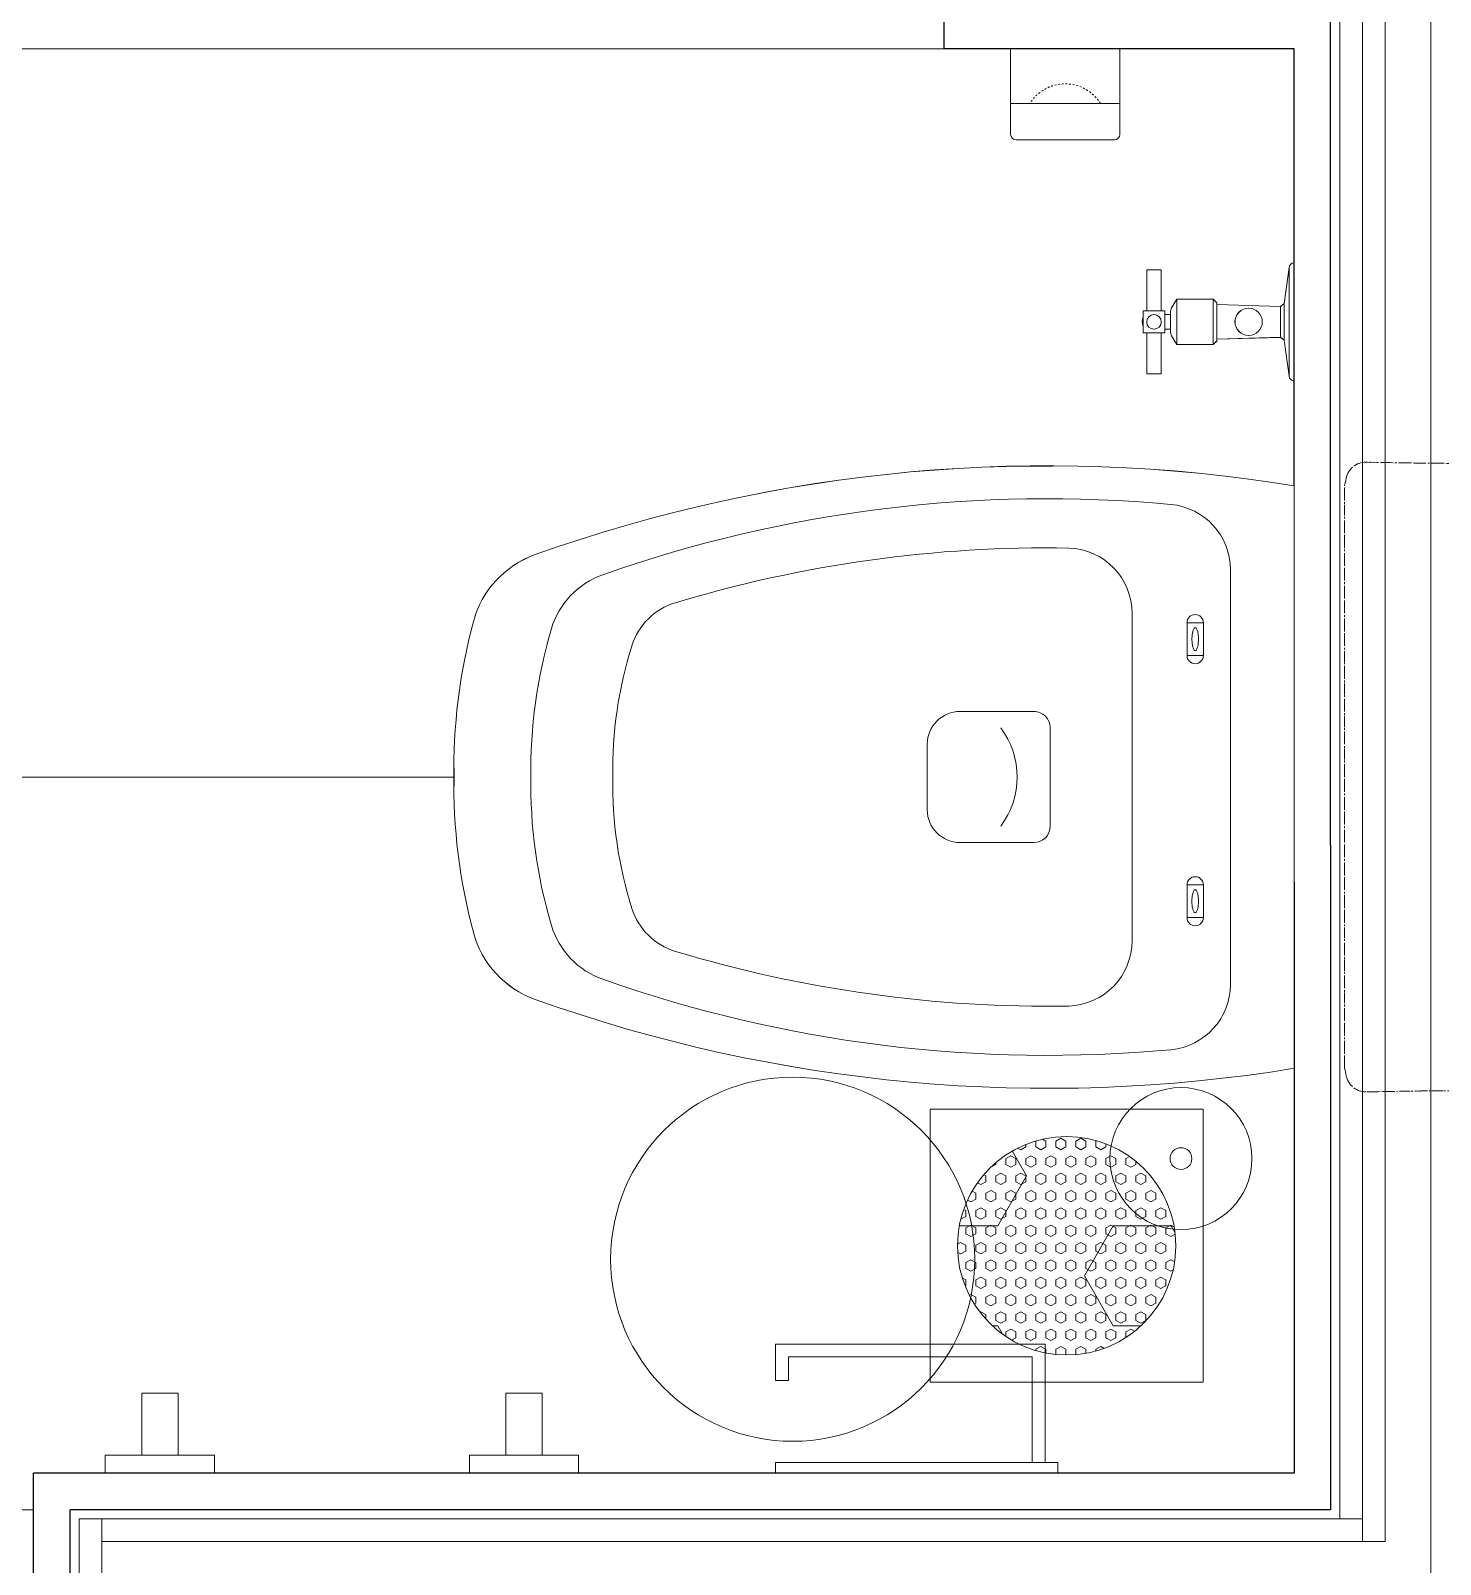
# Model space of a CAD drawing. Header units: millimetres. Extents: x 26282 to 30760, y 1404 to 4574.
# Drawn here: x 28128.5 to 28205.9, y 3065.4 to 3149.7 of the extents above; entities that cross this region are included whole.
import ezdxf

# ---------------------------------------------------------------- set-up
doc = ezdxf.new("R2010")
doc.units = ezdxf.units.MM
doc.header["$LTSCALE"] = 0.25
doc.set_wipeout_variables(frame=1)
doc.linetypes.add('HIDDEN', pattern=[0.375, 0.25, -0.125])
doc.linetypes.add('HIDDEN2', pattern=[4.7625, 3.175, -1.5875])
for name, color, linetype, lineweight in [('AB-DUV', 4, 'Continuous', 50), ('FLOOR_MARBLE (3RDF)', 67, 'Continuous', 13), ('FLOOR_METAL (3RDF)', 252, 'Continuous', 13), ('ID-ALCIPAN', 124, 'Continuous', 20), ('ID-HATCH', 252, 'Continuous', 18), ('SANITARY (3RDF)', 153, 'Continuous', 20), ('SANITARY-ACCESSORIES(3RDF)', 2, 'Continuous', 9)]:
    doc.layers.add(name, color=color, linetype=linetype, lineweight=lineweight)
doc.layers.add('WALL COVERING_MARBLE (3RDF)', color=246, linetype='Continuous')
doc.linetypes.add('BATTING', pattern='A,0.0001,-0.1,[134,ltypeshp.shx,S=0.1,R=0,X=-0.1,Y=0],-0.2,[134,ltypeshp.shx,S=0.1,R=180,X=0.1,Y=0],-0.1', length=0.4001)

# ---------------------------------------------------------------- blocks, each defined once
blk = doc.blocks.new('toilet-8')
at = {"linetype": 'HIDDEN2', "ltscale": 0.75}
for p, q in [((179.62, 146.93), (-179.61, 146.93)), ((177.78, 15.41), (-177.78, 15.33))]:
    blk.add_line(p, q, dxfattribs=at)
for centre, radius, start, end in [((-179.61, 134.93), 12, 90, 180.45634), ((179.62, 134.93), 12, 359.54366, 90), ((-3287.81, 98.6), 3096.41, 358.69959, 0.67055), ((3286.28, 98.61), 3094.87, 179.32928, 181.29969), ((-179.96, 28.33), 12.23, 180, 258.55105), ((179.97, 28.41), 12.23, 281.44848, 0)]:
    blk.add_arc(centre, radius, start, end, dxfattribs=at)
at = {"ltscale": 0.75}
for start, end in [(257.52339, 257.84372), (282.18138, 282.50253)]:
    blk.add_arc((-0.18, 839.82), 843.4, start, end, dxfattribs=at)
blk.add_wipeout([(186.2, -249.66), (189.66, -190.99), (189.41, -132.23), (185.44, -73.59), (177.78, -15.33), (-177.78, -15.41), (-185.44, -73.66), (-189.4, -132.29), (-189.65, -191.04), (-186.19, -249.69), (-179.86, -302.57), (-168.21, -365.76), (-153.76, -422.71), (-135.74, -478.64), (-119.92, -502.56), (-94.8, -516.4), (-47, -525.71), (0.01, -528.21), (47.01, -525.71), (94.81, -516.4), (119.93, -502.56), (135.76, -478.64), (153.77, -422.7), (168.22, -365.74), (179.05, -307.98)])
for p, q in [((177.78, -15.33), (-177.78, -15.41)), ((126.58, -54.32), (-126.57, -54.32)), ((-94.18, -70.81), (-94.18, -80.81)), ((-74.18, -70.81), (-94.18, -70.81)), ((-94.18, -70.81), (-94.18, -80.81)), ((-74.18, -70.81), (-74.18, -80.81)), ((-74.18, -70.81), (-74.18, -80.81)), ((85.82, -70.81), (65.82, -70.81)), ((65.82, -70.81), (65.82, -80.81)), ((85.82, -70.81), (85.82, -80.81)), ((-74.18, -80.81), (-94.18, -80.81)), ((85.82, -80.81), (65.82, -80.81)), ((-99.8, -114.32), (0.01, -114.32)), ((99.81, -114.32), (0.01, -114.32)), ((30.01, -164.32), (-29.99, -164.32)), ((30.01, -164.32), (-29.99, -164.32)), ((-39.99, -174.32), (-39.99, -219.32)), ((-39.99, -174.32), (-39.99, -219.32)), ((40.01, -174.32), (40.01, -219.32)), ((40.01, -174.32), (40.01, -219.32)), ((-19.99, -239.32), (0.01, -239.32)), ((-19.99, -239.32), (0.01, -239.32)), ((20.01, -239.32), (0.01, -239.32)), ((20.01, -239.32), (0.01, -239.32))]:
    blk.add_line(p, q)
for points in [[(-84.18, -77.81, 0.029458), (-81.31, -77.64, 0.040147), (-79.23, -77.22, 0.081563), (-77.49, -76.4, 0.246563), (-77.18, -75.81, 0.246563), (-77.49, -75.21, 0.081563), (-79.23, -74.39, 0.040147), (-81.31, -73.98, 0.029458), (-84.18, -73.81, 0.029458), (-87.06, -73.98, 0.040147), (-89.13, -74.39, 0.081563), (-90.87, -75.21, 0.246563), (-91.18, -75.81, 0.246563), (-90.87, -76.4, 0.081563), (-89.13, -77.22, 0.040147), (-87.06, -77.64, 0.029458)], [(75.82, -77.81, 0.029458), (78.69, -77.64, 0.040147), (80.77, -77.22, 0.081563), (82.51, -76.4, 0.246563), (82.82, -75.81, 0.246563), (82.51, -75.21, 0.081563), (80.77, -74.39, 0.040147), (78.69, -73.98, 0.029458), (75.82, -73.81, 0.029458), (72.94, -73.98, 0.040147), (70.87, -74.39, 0.081563), (69.13, -75.21, 0.246563), (68.82, -75.81, 0.246563), (69.13, -76.4, 0.081563), (70.87, -77.22, 0.040147), (72.94, -77.64, 0.029458)]]:
    blk.add_lwpolyline(points, format="xyb", close=True)
for centre, radius, start, end in [((740.15, -165.63), 930.14, 170.70585, 199.66503), ((-740.13, -165.63), 930.14, 340.33497, 9.29901), ((-126.57, -94.32), 40, 90, 174.69897), ((126.58, -94.32), 40, 5.30103, 90), ((-94.18, -75.81), 5, 90, 270), ((-74.18, -75.81), 5, 270, 90), ((65.82, -75.81), 5, 90, 270), ((85.82, -75.81), 5, 270, 90), ((646.41, -166.04), 816.3, 174.69897, 199.41953), ((-646.4, -166.04), 816.3, 340.58047, 5.30103), ((-99.8, -154.32), 40, 90, 177.98011), ((99.81, -154.32), 40, 2.01989, 90), ((646.41, -166.04), 786.3, 179.04313, 196.77965), ((-646.4, -166.04), 786.3, 343.22035, 0.95687), ((-29.99, -174.32), 10, 90, 180), ((-29.99, -174.32), 10, 90, 180), ((30.01, -174.32), 10, 0, 90), ((30.01, -174.32), 10, 0, 90), ((0.01, -234.5), 50, 53.1301, 126.8699), ((-19.99, -219.32), 20, 180, 270), ((-19.99, -219.32), 20, 180, 270), ((20.01, -219.32), 20, 270, 0), ((20.01, -219.32), 20, 270, 0), ((-68.11, -381.49), 40, 196.77965, 252.45876), ((68.12, -381.49), 40, 287.54124, 343.22035), ((-4.18, -179.24), 252.11, 252.45876, 270.95179), ((4.19, -179.24), 252.11, 269.04821, 287.54124), ((-76.29, -420.82), 50, 199.41953, 253.38006), ((76.3, -420.82), 50, 286.61994, 340.58047), ((-4.18, -179.24), 302.11, 253.38006, 270.95179), ((4.19, -179.24), 302.11, 269.04821, 286.61994), ((-79.24, -458.45), 60, 199.66503, 254.97788), ((79.26, -458.45), 60, 285.02212, 340.33497), ((-4.18, -178.74), 349.6, 254.97788, 270.95179), ((4.19, -178.74), 349.6, 269.04821, 285.02212)]:
    blk.add_arc(centre, radius, start, end)
blk = doc.blocks.new('A$C055F08BB')
for radius in [3.9, 0.6]:
    blk.add_circle((3.9, 3.9), radius)
blk = doc.blocks.new('A$C68A34A02')
for p, q in [((0, 7.1), (15.5, 7.1)), ((0, 7.1), (0, 6.5)), ((15.5, 7.1), (15.5, 6.5)), ((0, 6.5), (15.5, 6.5)), ((0.7, 0), (0.7, 6.5)), ((1.4, 0.7), (1.4, 6.5)), ((15.5, 2), (14.8, 2)), ((14.8, 2), (14.8, 0.7)), ((15.5, 2), (15.5, 0)), ((15.5, 0), (15.5, 2)), ((1.4, 0.7), (14.8, 0.7)), ((0.7, 0), (15.5, 0))]:
    blk.add_line(p, q)
blk = doc.blocks.new('Trap - Trap1-5318465-Floor Plan_H_06_Sixth Floor')
h = blk.add_hatch()
h.set_pattern_fill('HEX', color=253)
h.set_pattern_definition([(0, (126438.354, 1242.9096), (0, 5.49926132), [3.175, -6.35]), (120, (126438.354, 1242.9096), (-4.7625, -2.74963066), [3.175, -6.35]), (60, (126441.529, 1242.9096), (-4.7625, 2.74963066), [3.175, -6.35])])
edge = h.paths.add_edge_path()
edge.add_arc((0, 0), 60, 0, 180)
edge.add_arc((0, 0), 60, 180, 360)
at = {"color": 253}
for p, q in [((75, 75), (-75, 75)), ((-75, 75), (-75, -75)), ((75, -75), (75, 75)), ((-75, -75), (75, -75))]:
    blk.add_line(p, q, dxfattribs=at)
for start, end in [(0, 180), (180, 0)]:
    blk.add_arc((0, 0), 60, start, end, dxfattribs=at)
blk = doc.blocks.new('A$C7D3635DC')
at = {"linetype": 'Continuous', "lineweight": 0}
for p, q in [((-0.228, 3.011), (-0.507, 1.032)), ((-0.228, 3.011), (-0.228, -2.947)), ((0.043, 3.282), (0.043, -3.218)), ((-6.407, -1.218), (-6.407, 1.282)), ((-6.407, 1.282), (-4.407, 1.282)), ((-4.407, 1.282), (-4.407, -1.218)), ((-7.057, 0.432), (-6.757, 0.432)), ((-7.057, -0.368), (-6.757, -0.368)), ((-4.407, -1.218), (-6.407, -1.218)), ((-0.228, -2.947), (-0.507, -0.968))]:
    blk.add_line(p, q, dxfattribs=at)
for p, q in [((-6.688, 0.801), (-6.407, 1.282)), ((-4.207, 1.083), (-4.407, 1.282)), ((-4.207, 1.083), (-4.207, -1.019)), ((-4.207, 0.989), (-0.707, 0.882)), ((-6.757, 0.549), (-6.757, -0.484)), ((-6.688, -0.737), (-6.407, -1.218)), ((-4.207, -0.925), (-0.707, -0.818)), ((-4.207, -1.019), (-4.407, -1.218))]:
    blk.add_line(p, q)
at = {"linetype": 'Continuous', "lineweight": 0, "flags": 128}
for points in [[(-7.257, 0.632), (-7.257, 2.882), (-8.057, 2.882), (-8.057, 0.632)], [(-7.257, -0.568), (-7.257, -2.818), (-8.057, -2.818), (-8.057, -0.568)]]:
    blk.add_lwpolyline(points, dxfattribs=at)
at = {"linetype": 'Continuous', "lineweight": 0}
blk.add_lwpolyline([(-0.507, 1.032), (-0.507, -0.968), (-0.707, -0.818), (-0.707, 0.882)], close=True, dxfattribs=at)
blk.add_lwpolyline([(-7.077, -0.568), (-8.237, -0.568, -0.414214), (-8.257, -0.548), (-8.257, 0.612, -0.414214), (-8.237, 0.632), (-7.077, 0.632, -0.414214), (-7.057, 0.612), (-7.057, -0.548, -0.414214)], format="xyb", close=True, dxfattribs=at)
blk.add_circle((-7.657, 0.032), 0.4, dxfattribs=at)
at = {"ltscale": 0.5}
blk.add_circle((-2.457, 0.032), 0.75, dxfattribs=at)
at = {"linetype": 'Continuous', "lineweight": 0}
for centre, radius, start, end in [((0.043, 3.011), 0.271, 90, 180), ((-7.657, 0.032), 0.65, 157.38014, 202.61986), ((0.043, -2.947), 0.271, 180, 270)]:
    blk.add_arc(centre, radius, start, end, dxfattribs=at)
for centre, start, end in [((-6.257, 0.549), 149.65785, 180), ((-6.257, -0.484), 180, 210.34215)]:
    blk.add_arc(centre, 0.5, start, end)
blk = doc.blocks.new('A$C6FF01A94')
at = {"layer": 'SANITARY-ACCESSORIES(3RDF)'}
for p, q in [((0, 0), (0, 4.7)), ((0.3, 5), (5.7, 5)), ((6, 4.7), (6, 0)), ((6, 3), (0, 3)), ((6, 0), (0, 0))]:
    blk.add_line(p, q, dxfattribs=at)
for centre, start, end in [((0.3, 4.7), 90, 180), ((5.7, 4.7), 0, 90)]:
    blk.add_arc(centre, 0.3, start, end, dxfattribs=at)
at = {"layer": 'SANITARY-ACCESSORIES(3RDF)', "linetype": 'HIDDEN'}
blk.add_arc((3, 4.206), 2.283, 211.89056, 328.10944, dxfattribs=at)
blk = doc.blocks.new('A$C1F2C7FBF')
for p, q in [((-0.006, 1), (-0.006, 2)), ((-0.006, 2), (1.699, 2)), ((-0.006, 1), (1.699, 1))]:
    blk.add_line(p, q)
blk.add_lwpolyline([(1.699, 3), (2.199, 3), (2.199, 0), (1.699, 0)], close=True)
blk = doc.blocks.new('A$C187D15ED')
at = {"layer": 'FLOOR_MARBLE (3RDF)'}
for points in [[(8627.497, 2943.651), (8488.247, 2943.651)], [(8627.497, 2903.65), (8488.247, 2903.65)]]:
    blk.add_lwpolyline(points, dxfattribs=at)
blk.add_lwpolyline([(8558.247, 2852.903), (8488.247, 2852.903), (8488.247, 2863.403), (8558.247, 2863.403)], close=True, dxfattribs=at)
at = {"layer": 'ID-ALCIPAN', "ltscale": 0.25}
for p, q in [((8631.247, 2900.401), (8631.247, 2948.651)), ((8632.497, 2901.651), (8632.497, 2948.651)), ((8629.997, 2900.401), (8629.997, 2947.401)), ((8632.497, 2902.901), (8632.497, 2861.653)), ((8631.247, 2901.651), (8631.247, 2861.653)), ((8629.997, 2900.401), (8629.997, 2862.903)), ((8560.747, 2855.403), (8560.747, 2862.903)), ((8631.247, 2862.903), (8560.747, 2862.903)), ((8561.997, 2855.403), (8561.997, 2862.903)), ((8632.497, 2861.653), (8561.997, 2861.653))]:
    blk.add_line(p, q, dxfattribs=at)
at = {"layer": 'ID-HATCH', "linetype": 'BATTING', "lineweight": 0, "ltscale": 4.5}
blk.add_line((8634.997, 2951.151), (8634.997, 2766.151), dxfattribs=at)
at = {"layer": 'WALL COVERING_MARBLE (3RDF)'}
for p, q in [((8608.247, 2993.653), (8608.247, 2943.651)), ((8629.497, 2899.901), (8629.497, 2945.651)), ((8627.497, 2943.651), (8608.247, 2943.651)), ((8627.497, 2897.901), (8627.497, 2943.651)), ((8629.497, 2899.901), (8629.497, 2863.403)), ((8627.497, 2897.901), (8627.497, 2865.403)), ((8558.247, 2852.903), (8558.247, 2865.403)), ((8627.497, 2865.403), (8558.247, 2865.403)), ((8560.247, 2854.903), (8560.247, 2863.403)), ((8629.497, 2863.403), (8560.247, 2863.403))]:
    blk.add_line(p, q, dxfattribs=at)
at = {"layer": 'FLOOR_METAL (3RDF)', "xscale": -0.1000000000000618, "yscale": 0.1000000000000618, "zscale": 0.1000000000000618, "rotation": 270}
blk.add_blockref('Trap - Trap1-5318465-Floor Plan_H_06_Sixth Floor', (8614.996, 2877.903), dxfattribs=at)
at = {"layer": 'SANITARY (3RDF)', "linetype": 'Continuous', "lineweight": 5, "extrusion": (3.496e-08, 0, 1), "xscale": -1.000000000000009, "rotation": 180}
blk.add_blockref('A$C7D3635DC', (8627.45, 2928.687, 0), dxfattribs=at)
at = {"layer": 'SANITARY-ACCESSORIES(3RDF)'}
for name, p, rotation in [('A$C6FF01A94', (8617.916, 2943.651), 179.9999991026049), ('A$C68A34A02', (8614.509, 2872.503), 180)]:
    blk.add_blockref(name, p, dxfattribs=dict(at, rotation=rotation))
at = {"layer": 'SANITARY-ACCESSORIES(3RDF)', "xscale": 2, "yscale": 2, "zscale": 2, "rotation": 270}
for p in [(8562.187, 2869.802), (8582.187, 2869.802)]:
    blk.add_blockref('A$C1F2C7FBF', p, dxfattribs=at)
at = {"layer": 'SANITARY (3RDF)', "linetype": 'Continuous', "lineweight": 5, "xscale": 0.09, "yscale": 0.09, "zscale": 0.09, "rotation": 269.9976880978117}
blk.add_blockref('toilet-8', (8628.88, 2903.651), dxfattribs=at)
at = {"layer": 'ID-ALCIPAN', "ltscale": 0.25}
for p, q in [((8632.497, 2902.901), (8632.497, 2861.653)), ((8631.247, 2901.651), (8631.247, 2861.653)), ((8629.997, 2900.401), (8629.997, 2862.903))]:
    blk.add_line(p, q, dxfattribs=at)
at = {"layer": 'SANITARY-ACCESSORIES(3RDF)'}
blk.add_circle((8599.946, 2877.162, 0), 10, dxfattribs=at)
at = {"layer": 'SANITARY-ACCESSORIES(3RDF)', "xscale": -0.9999999999999948, "rotation": 359.9998952231988}
blk.add_blockref('A$C055F08BB', (8625.174, 2878.791, 0), dxfattribs=at)

msp = doc.modelspace()

# ---------------------------------------------------------------- block references
at = {"layer": 'AB-DUV', "ltscale": 100}
msp.add_blockref('A$C187D15ED', (19570.424, 205.028, 5.126), dxfattribs=at)

# ---------------------------------------------------------------- next in the draw order: hatches: boundary and pattern name
at = {"layer": 'FLOOR_METAL (3RDF)'}
h = msp.add_hatch(dxfattribs=at)
h.set_pattern_fill('HEX', color=253)
h.set_pattern_definition([(0, (126438.354, -1799.3224), (0, 5.49926132), [3.175, -6.35]), (120, (126438.354, -1799.3224), (-4.7625, -2.74963066), [3.175, -6.35]), (60, (126441.529, -1799.3224), (-4.7625, 2.74963066), [3.175, -6.35])])
edge = h.paths.add_edge_path()
edge.add_arc((28185.42, 3082.931), 6, 270, 450, ccw=False)
edge.add_arc((28185.42, 3082.931), 6, 90, 270, ccw=False)

# ---------------------------------------------------------------- next in the draw order: linework, layer by layer
at = {"layer": 'FLOOR_METAL (3RDF)', "color": 253}
for p, q in [((28177.92, 3090.431, 5.126), (28192.92, 3090.431, 5.126)), ((28177.92, 3075.431, 5.126), (28177.92, 3090.431, 5.126)), ((28192.92, 3090.431, 5.126), (28192.92, 3075.431, 5.126)), ((28192.92, 3075.431, 5.126), (28177.92, 3075.431, 5.126))]:
    msp.add_line(p, q, dxfattribs=at)
for start, end in [(90, 270), (270, 90)]:
    msp.add_arc((28185.42, 3082.931, 5.126), 6, start, end, dxfattribs=at)
at = {"layer": 'SANITARY (3RDF)', "linetype": 'Continuous', "lineweight": 0, "extrusion": (3.496e-08, 0, 1)}
for p, q in [((28197.647, 3136.662, 5.126), (28197.368, 3134.682, 5.126)), ((28197.647, 3130.703, 5.126), (28197.647, 3136.662, 5.126)), ((28197.918, 3130.432, 5.126), (28197.918, 3136.932, 5.126)), ((28193.468, 3134.932, 5.126), (28191.468, 3134.932, 5.126)), ((28191.468, 3134.932, 5.126), (28191.468, 3132.432, 5.126)), ((28193.468, 3132.432, 5.126), (28193.468, 3134.932, 5.126)), ((28190.818, 3134.082, 5.126), (28191.118, 3134.082, 5.126)), ((28190.818, 3133.282, 5.126), (28191.118, 3133.282, 5.126)), ((28191.468, 3132.432, 5.126), (28193.468, 3132.432, 5.126)), ((28197.647, 3130.703, 5.126), (28197.368, 3132.682, 5.126))]:
    msp.add_line(p, q, dxfattribs=at)
at = {"layer": 'SANITARY (3RDF)', "extrusion": (3.496e-08, 0, 1)}
for p, q in [((28191.186, 3134.452, 5.126), (28191.468, 3134.932, 5.126)), ((28193.668, 3134.734, 5.126), (28193.468, 3134.932, 5.126)), ((28191.118, 3133.166, 5.126), (28191.118, 3134.199, 5.126)), ((28193.668, 3132.631, 5.126), (28193.668, 3134.734, 5.126)), ((28193.668, 3134.64, 5.126), (28197.168, 3134.532, 5.126)), ((28191.186, 3132.913, 5.126), (28191.468, 3132.432, 5.126)), ((28193.668, 3132.631, 5.126), (28193.468, 3132.432, 5.126)), ((28193.668, 3132.725, 5.126), (28197.168, 3132.832, 5.126))]:
    msp.add_line(p, q, dxfattribs=at)
at = {"layer": 'SANITARY (3RDF)', "linetype": 'HIDDEN2', "ltscale": 0.75}
msp.add_line((28200.69, 3092.678, 5.126), (28200.684, 3124.679, 5.126), dxfattribs=at)
at = {"layer": 'SANITARY (3RDF)', "linetype": 'Continuous', "lineweight": 0, "extrusion": (3.496e-08, 0, 1), "elevation": 5.127, "flags": 128}
for points in [[(28190.618, 3134.282), (28190.618, 3136.532), (28189.818, 3136.532), (28189.818, 3134.282)], [(28190.618, 3133.082), (28190.618, 3130.832), (28189.818, 3130.832), (28189.818, 3133.082)]]:
    msp.add_lwpolyline(points, dxfattribs=at)
at = {"layer": 'SANITARY (3RDF)', "linetype": 'Continuous', "lineweight": 0, "extrusion": (3.496e-08, 0, 1), "elevation": 5.127}
msp.add_lwpolyline([(28190.798, 3134.282), (28189.638, 3134.282, 0.414214), (28189.618, 3134.262), (28189.618, 3133.102, 0.414214), (28189.638, 3133.082), (28190.798, 3133.082, 0.414214), (28190.818, 3133.102), (28190.818, 3134.262, 0.414214)], format="xyb", close=True, dxfattribs=at)
msp.add_lwpolyline([(28197.368, 3132.682), (28197.368, 3134.682), (28197.168, 3134.532), (28197.168, 3132.832)], close=True, dxfattribs=at)
at = {"layer": 'SANITARY (3RDF)', "linetype": 'Continuous', "lineweight": 0, "extrusion": (3.496e-08, 0, 1)}
msp.add_circle((28190.218, 3133.682, 5.127), 0.4, dxfattribs=at)
at = {"layer": 'SANITARY (3RDF)', "ltscale": 0.5, "extrusion": (3.496e-08, 0, 1)}
msp.add_circle((28195.418, 3133.682, 5.127), 0.75, dxfattribs=at)
at = {"layer": 'SANITARY (3RDF)', "linetype": 'Continuous', "lineweight": 0, "extrusion": (3.496e-08, 0, 1)}
for centre, radius, start, end in [((28197.918, 3136.662, 5.127), 0.271, 90, 180), ((28190.218, 3133.682, 5.127), 0.65, 157.38014, 202.61986), ((28197.918, 3130.703, 5.127), 0.271, 180, 270)]:
    msp.add_arc(centre, radius, start, end, dxfattribs=at)
at = {"layer": 'SANITARY (3RDF)', "extrusion": (3.496e-08, 0, 1)}
for centre, start, end in [((28191.618, 3134.199, 5.127), 149.65785, 180), ((28191.618, 3133.166, 5.127), 180, 210.34215)]:
    msp.add_arc(centre, 0.5, start, end, dxfattribs=at)
at = {"layer": 'SANITARY (3RDF)', "linetype": 'HIDDEN2', "ltscale": 0.75}
for centre, radius, start, end in [((28201.854, 3124.875, 5.126), 1.101, 89.99769, 168.54874), ((28208.19, 3404.581, 5.126), 278.677, 268.69728, 270.66824), ((28201.86, 3092.481, 5.126), 1.101, 191.44617, 269.99769), ((28208.167, 2812.913, 5.126), 278.539, 89.32697, 91.29738)]:
    msp.add_arc(centre, radius, start, end, dxfattribs=at)
at = {"layer": 'SANITARY (3RDF)', "ltscale": 0.75}
for start, end in [(167.52108, 167.84141), (192.17907, 192.50022)]:
    msp.add_arc((28274.888, 3108.692, 5.126), 75.906, start, end, dxfattribs=at)
at = {"layer": 'SANITARY-ACCESSORIES(3RDF)'}
for p, q in [((28182.34, 3143.979, 5.126), (28182.34, 3148.679, 5.126)), ((28182.34, 3148.679, 5.126), (28188.34, 3148.679, 5.126)), ((28188.34, 3148.679, 5.126), (28188.34, 3143.979, 5.126)), ((28182.34, 3145.679, 5.126), (28188.34, 3145.679, 5.126)), ((28188.04, 3143.679, 5.126), (28182.64, 3143.679, 5.126)), ((28184.233, 3077.531, 5.126), (28169.433, 3077.531, 5.126)), ((28169.433, 3075.531, 5.126), (28169.433, 3077.531, 5.126)), ((28169.433, 3077.531, 5.126), (28169.433, 3075.531, 5.126)), ((28183.533, 3076.831, 5.126), (28170.133, 3076.831, 5.126)), ((28170.133, 3075.531, 5.126), (28170.133, 3076.831, 5.126)), ((28183.533, 3076.831, 5.126), (28183.533, 3071.031, 5.126)), ((28184.233, 3077.531, 5.126), (28184.233, 3071.031, 5.126)), ((28169.433, 3075.531, 5.126), (28170.133, 3075.531, 5.126)), ((28134.611, 3074.84, 5.126), (28134.611, 3071.431, 5.126)), ((28134.611, 3074.84, 5.126), (28136.611, 3074.84, 5.126)), ((28136.611, 3074.84, 5.126), (28136.611, 3071.431, 5.126)), ((28154.611, 3074.84, 5.126), (28154.611, 3071.431, 5.126)), ((28154.611, 3074.84, 5.126), (28156.611, 3074.84, 5.126)), ((28156.611, 3074.84, 5.126), (28156.611, 3071.431, 5.126)), ((28184.933, 3071.031, 5.126), (28169.433, 3071.031, 5.126)), ((28169.433, 3070.431, 5.126), (28169.433, 3071.031, 5.126)), ((28184.933, 3070.431, 5.126), (28184.933, 3071.031, 5.126)), ((28184.933, 3070.431, 5.126), (28169.433, 3070.431, 5.126))]:
    msp.add_line(p, q, dxfattribs=at)
at = {"layer": 'SANITARY-ACCESSORIES(3RDF)', "elevation": 5.126}
for points in [[(28138.611, 3071.431), (28138.611, 3070.431), (28132.611, 3070.431), (28132.611, 3071.431)], [(28158.611, 3071.431), (28158.611, 3070.431), (28152.611, 3070.431), (28152.611, 3071.431)]]:
    msp.add_lwpolyline(points, close=True, dxfattribs=at)
at = {"layer": 'SANITARY-ACCESSORIES(3RDF)'}
msp.add_circle((28191.698, 3087.719, 5.126), 0.6, dxfattribs=at)
at = {"layer": 'SANITARY-ACCESSORIES(3RDF)', "linetype": 'HIDDEN'}
msp.add_arc((28185.34, 3144.472, 5.126), 2.283, 31.89056, 148.10944, dxfattribs=at)
at = {"layer": 'SANITARY-ACCESSORIES(3RDF)'}
for centre, start, end in [((28182.64, 3143.979, 5.126), 180, 270), ((28188.04, 3143.979, 5.126), 270, 0)]:
    msp.add_arc(centre, 0.3, start, end, dxfattribs=at)

# ---------------------------------------------------------------- next in the draw order: wipeouts: each hides what was drawn before it
msp.add_wipeout([(28176.834, 3091.921), (28182.114, 3091.61), (28187.403, 3091.632), (28192.68, 3091.989), (28197.923, 3092.678), (28197.918, 3124.679), (28192.675, 3125.368), (28187.399, 3125.725), (28182.111, 3125.747), (28176.832, 3125.436), (28172.073, 3124.867), (28166.386, 3123.819), (28161.26, 3122.518), (28156.227, 3120.897), (28154.074, 3119.473), (28152.828, 3117.212), (28151.99, 3112.91), (28151.765, 3108.68), (28151.989, 3104.449), (28152.828, 3100.148), (28154.073, 3097.887), (28156.226, 3096.462), (28161.26, 3094.84), (28166.386, 3093.54), (28171.585, 3092.565)]).translate(0, 0, 5.126).dxf.layer = 'SANITARY (3RDF)'

# ---------------------------------------------------------------- next in the draw order: linework, layer by layer
at = {"layer": 'SANITARY (3RDF)'}
for p, q in [((28197.923, 3092.678, 5.126), (28197.918, 3124.679, 5.126)), ((28194.415, 3097.287, 5.126), (28194.415, 3120.07, 5.126)), ((28189.015, 3117.661, 5.126), (28189.015, 3108.678, 5.126)), ((28192.931, 3117.155, 5.126), (28192.031, 3117.155, 5.126)), ((28192.031, 3115.355, 5.126), (28192.031, 3117.155, 5.126)), ((28192.931, 3117.155, 5.126), (28192.031, 3117.155, 5.126)), ((28192.931, 3115.355, 5.126), (28192.931, 3117.155, 5.126)), ((28192.931, 3115.355, 5.126), (28192.031, 3115.355, 5.126)), ((28192.931, 3115.355, 5.126), (28192.031, 3115.355, 5.126)), ((28183.615, 3112.279, 5.126), (28179.565, 3112.279, 5.126)), ((28183.615, 3112.279, 5.126), (28179.565, 3112.279, 5.126)), ((28184.515, 3105.979, 5.126), (28184.515, 3111.379, 5.126)), ((28184.515, 3105.979, 5.126), (28184.515, 3111.379, 5.126)), ((28177.765, 3110.479, 5.126), (28177.765, 3108.679, 5.126)), ((28177.765, 3110.479, 5.126), (28177.765, 3108.679, 5.126)), ((28177.765, 3106.879, 5.126), (28177.765, 3108.679, 5.126)), ((28177.765, 3106.879, 5.126), (28177.765, 3108.679, 5.126)), ((28189.015, 3099.696, 5.126), (28189.015, 3108.678, 5.126)), ((28183.615, 3105.079, 5.126), (28179.565, 3105.079, 5.126)), ((28183.615, 3105.079, 5.126), (28179.565, 3105.079, 5.126)), ((28192.031, 3100.955, 5.126), (28192.031, 3102.755, 5.126)), ((28192.931, 3102.755, 5.126), (28192.031, 3102.755, 5.126)), ((28192.931, 3100.955, 5.126), (28192.931, 3102.755, 5.126)), ((28192.931, 3100.955, 5.126), (28192.031, 3100.955, 5.126))]:
    msp.add_line(p, q, dxfattribs=at)
at = {"layer": 'SANITARY (3RDF)', "elevation": 5.126}
for points in [[(28192.301, 3116.255, 0.029458), (28192.317, 3115.996, 0.040147), (28192.354, 3115.81, 0.081563), (28192.428, 3115.653, 0.246563), (28192.481, 3115.625, 0.246563), (28192.535, 3115.653, 0.081563), (28192.609, 3115.81, 0.040147), (28192.646, 3115.996, 0.029458), (28192.661, 3116.255, 0.029458), (28192.646, 3116.514, 0.040147), (28192.609, 3116.701, 0.081563), (28192.535, 3116.857, 0.246563), (28192.481, 3116.885, 0.246563), (28192.428, 3116.857, 0.081563), (28192.354, 3116.701, 0.040147), (28192.317, 3116.514, 0.029458)], [(28192.301, 3101.855, 0.029458), (28192.316, 3101.596, 0.040147), (28192.354, 3101.41, 0.081563), (28192.427, 3101.253, 0.246563), (28192.481, 3101.225, 0.246563), (28192.534, 3101.253, 0.081563), (28192.608, 3101.41, 0.040147), (28192.646, 3101.596, 0.029458), (28192.661, 3101.855, 0.029458), (28192.646, 3102.114, 0.040147), (28192.608, 3102.301, 0.081563), (28192.534, 3102.457, 0.246563), (28192.481, 3102.485, 0.246563), (28192.427, 3102.457, 0.081563), (28192.354, 3102.301, 0.040147), (28192.316, 3102.114, 0.029458)]]:
    msp.add_lwpolyline(points, format="xyb", close=True, dxfattribs=at)
at = {"layer": 'SANITARY (3RDF)'}
for centre, radius, start, end in [((28184.395, 3042.066, 5.126), 83.712, 80.70354, 109.66272), ((28184.358, 3050.502, 5.126), 73.467, 84.69666, 109.41722), ((28190.815, 3120.07, 5.126), 3.6, 359.99769, 84.69666), ((28158.044, 3115.812, 5.126), 5.4, 109.66272, 164.97557), ((28184.358, 3050.502, 5.126), 70.767, 89.04082, 106.77734), ((28185.415, 3117.661, 5.126), 3.6, 359.99769, 87.9778), ((28161.43, 3115.546, 5.126), 4.5, 109.41722, 163.37775), ((28164.97, 3114.81, 5.126), 3.6, 106.77734, 162.45645), ((28183.217, 3109.055, 5.126), 31.464, 164.97557, 180.94948), ((28192.481, 3117.155, 5.126), 0.45, 359.99769, 179.99769), ((28183.172, 3109.055, 5.126), 27.19, 163.37775, 180.94948), ((28183.172, 3109.055, 5.126), 22.69, 162.45645, 180.94948), ((28192.481, 3115.355, 5.126), 0.45, 179.99769, 359.99769), ((28179.565, 3110.479, 5.126), 1.8, 89.99769, 179.99769), ((28179.565, 3110.479, 5.126), 1.8, 89.99769, 179.99769), ((28183.615, 3111.379, 5.126), 0.9, 359.99769, 89.99769), ((28183.615, 3111.379, 5.126), 0.9, 359.99769, 89.99769), ((28178.199, 3108.679, 5.126), 4.5, 323.12779, 36.86759), ((28183.217, 3108.302, 5.126), 31.464, 179.04589, 195.01981), ((28183.172, 3108.302, 5.126), 27.19, 179.04589, 196.61763), ((28183.172, 3108.302, 5.126), 22.69, 179.04589, 197.53893), ((28179.565, 3106.879, 5.126), 1.8, 179.99769, 269.99769), ((28179.565, 3106.879, 5.126), 1.8, 179.99769, 269.99769), ((28183.615, 3105.979, 5.126), 0.9, 269.99769, 359.99769), ((28183.615, 3105.979, 5.126), 0.9, 269.99769, 359.99769), ((28192.481, 3102.755, 5.126), 0.45, 359.99769, 179.99769), ((28164.969, 3102.549, 5.126), 3.6, 197.53893, 253.21804), ((28161.429, 3101.813, 5.126), 4.5, 196.61763, 250.57816), ((28192.481, 3100.955, 5.126), 0.45, 179.99769, 359.99769), ((28158.043, 3101.547, 5.126), 5.4, 195.01981, 250.33266), ((28185.415, 3099.696, 5.126), 3.6, 272.01758, 359.99769), ((28184.362, 3166.855, 5.126), 70.767, 253.21804, 270.95456), ((28184.362, 3166.855, 5.126), 73.467, 250.57816, 275.29872), ((28190.815, 3097.287, 5.126), 3.6, 275.29872, 359.99769), ((28184.4, 3175.291, 5.126), 83.712, 250.33266, 279.2967)]:
    msp.add_arc(centre, radius, start, end, dxfattribs=at)
at = {"layer": 'SANITARY-ACCESSORIES(3RDF)'}
msp.add_circle((28191.698, 3087.719, 5.126), 3.9, dxfattribs=at)

doc.saveas('drawing.dxf')
